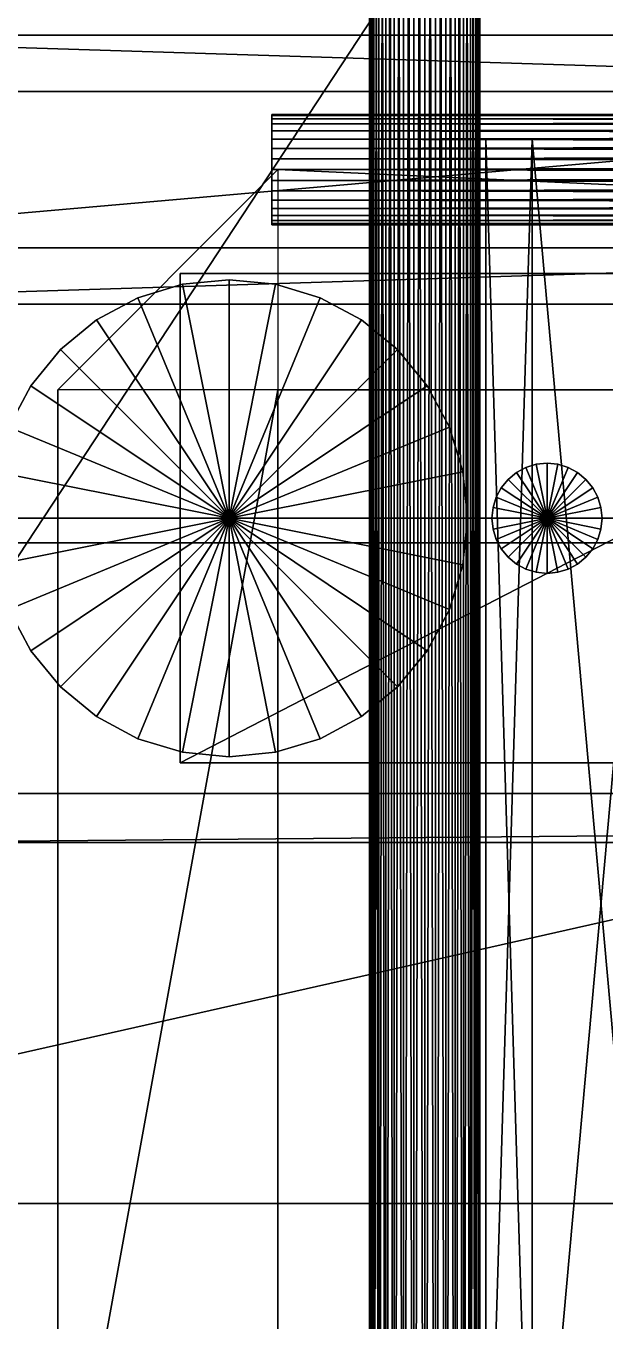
# Model space of a CAD drawing. Header units: millimetres. Extents: x -18 to 4450, y -985 to 970.
# Drawn here: x 264.8 to 359.5, y -773.3 to -561.5 of the extents above; entities that cross this region are included whole.
import ezdxf

# ---------------------------------------------------------------- set-up
doc = ezdxf.new("R2010")
doc.units = ezdxf.units.MM
for name, color, linetype in [('as_fitted_routes__j40_rt_021_condenser_to_receiver_drier_liquid_line_ac_condenser_to_drier_liquid_line', 7, 'CONTINUOUS'), ('body__hood_closed_reference', 40, 'CONTINUOUS'), ('body__hood_crowned_closed_skin', 40, 'CONTINUOUS'), ('body__hood_prop_rod_stowed', 9, 'CONTINUOUS'), ('body__left_front_fender', 40, 'CONTINUOUS'), ('body__left_front_fender_rolled_upper_crown', 50, 'CONTINUOUS'), ('body__left_front_fender_sloped_outer_skin', 40, 'CONTINUOUS'), ('chassis__left_front_bumper_stay_outer_plate', 251, 'CONTINUOUS'), ('front_detail__left_front_fender_turn_signal_base', 9, 'CONTINUOUS'), ('front_detail__left_front_fender_turn_signal_lens', 30, 'CONTINUOUS'), ('front_detail__left_front_fender_turn_signal_screw_rear', 9, 'CONTINUOUS'), ('running_gear__front_left_tire_tire', 250, 'CONTINUOUS')]:
    doc.layers.add(name, color=color, linetype=linetype)

msp = doc.modelspace()

# ---------------------------------------------------------------- linework, layer by layer
at = {"layer": 'as_fitted_routes__j40_rt_021_condenser_to_receiver_drier_liquid_line_ac_condenser_to_drier_liquid_line'}
for points in [[(321.172923, -985.000014, 916.755795), (321.172923, -55, 916.755795), (321.00001, -55, 915.000021)], [(321.172923, -985.000014, 916.755795), (321.00001, -55, 915.000021), (321.00001, -985.000014, 915.000021)], [(321.00001, -985.000014, 915.000021), (321.00001, -55, 915.000021), (321.172923, -55, 913.244188)], [(321.00001, -985.000014, 915.000021), (321.172923, -55, 913.244188), (321.172923, -985.000014, 913.244188)], [(321.685076, -985.000014, 918.444157), (321.685076, -55, 918.444157), (321.172923, -55, 916.755795)], [(321.685076, -985.000014, 918.444157), (321.172923, -55, 916.755795), (321.172923, -985.000014, 916.755795)], [(321.172923, -985.000014, 913.244188), (321.172923, -55, 913.244188), (321.685076, -55, 911.555827)], [(321.172923, -985.000014, 913.244188), (321.685076, -55, 911.555827), (321.685076, -985.000014, 911.555827)], [(322.516769, -985.000014, 920.000136), (322.516769, -55, 920.000136), (321.685076, -55, 918.444157)], [(322.516769, -985.000014, 920.000136), (321.685076, -55, 918.444157), (321.685076, -985.000014, 918.444157)], [(321.685076, -985.000014, 911.555827), (321.685076, -55, 911.555827), (322.516769, -55, 909.999847)], [(321.685076, -985.000014, 911.555827), (322.516769, -55, 909.999847), (322.516769, -985.000014, 909.999847)], [(323.636025, -985.000014, 921.36395), (323.636025, -55, 921.36395), (322.516769, -55, 920.000136)], [(323.636025, -985.000014, 921.36395), (322.516769, -55, 920.000136), (322.516769, -985.000014, 920.000136)], [(322.516769, -985.000014, 909.999847), (322.516769, -55, 909.999847), (323.636025, -55, 908.636034)], [(322.516769, -985.000014, 909.999847), (323.636025, -55, 908.636034), (323.636025, -985.000014, 908.636034)], [(324.999869, -985.000014, 922.483206), (324.999869, -55, 922.483206), (323.636025, -55, 921.36395)], [(324.999869, -985.000014, 922.483206), (323.636025, -55, 921.36395), (323.636025, -985.000014, 921.36395)], [(323.636025, -985.000014, 908.636034), (323.636025, -55, 908.636034), (324.999869, -55, 907.516778)], [(323.636025, -985.000014, 908.636034), (324.999869, -55, 907.516778), (324.999869, -985.000014, 907.516778)], [(326.555848, -985.000014, 923.314929), (326.555848, -55, 923.314929), (324.999869, -55, 922.483206)], [(326.555848, -985.000014, 923.314929), (324.999869, -55, 922.483206), (324.999869, -985.000014, 922.483206)], [(324.999869, -985.000014, 907.516778), (324.999869, -55, 907.516778), (326.555848, -55, 906.685114)], [(324.999869, -985.000014, 907.516778), (326.555848, -55, 906.685114), (326.555848, -985.000014, 906.685114)], [(328.244179, -985.000014, 923.827052), (328.244179, -55, 923.827052), (326.555848, -55, 923.314929)], [(328.244179, -985.000014, 923.827052), (326.555848, -55, 923.314929), (326.555848, -985.000014, 923.314929)], [(326.555848, -985.000014, 906.685114), (326.555848, -55, 906.685114), (328.244179, -55, 906.172931)], [(326.555848, -985.000014, 906.685114), (328.244179, -55, 906.172931), (328.244179, -985.000014, 906.172931)], [(330.000013, -985.000014, 924.000025), (330.000013, -55, 924.000025), (328.244179, -55, 923.827052)], [(330.000013, -985.000014, 924.000025), (328.244179, -55, 923.827052), (328.244179, -985.000014, 923.827052)], [(328.244179, -985.000014, 906.172931), (328.244179, -55, 906.172931), (330.000013, -55, 906.000018)], [(328.244179, -985.000014, 906.172931), (330.000013, -55, 906.000018), (330.000013, -985.000014, 906.000018)], [(331.755817, -985.000014, 923.827052), (331.755817, -55, 923.827052), (330.000013, -55, 924.000025)], [(331.755817, -985.000014, 923.827052), (330.000013, -55, 924.000025), (330.000013, -985.000014, 924.000025)], [(330.000013, -985.000014, 906.000018), (330.000013, -55, 906.000018), (331.755817, -55, 906.172931)], [(330.000013, -985.000014, 906.000018), (331.755817, -55, 906.172931), (331.755817, -985.000014, 906.172931)], [(333.444148, -985.000014, 923.314929), (333.444148, -55, 923.314929), (331.755817, -55, 923.827052)], [(333.444148, -985.000014, 923.314929), (331.755817, -55, 923.827052), (331.755817, -985.000014, 923.827052)], [(331.755817, -985.000014, 906.172931), (331.755817, -55, 906.172931), (333.444148, -55, 906.685114)], [(331.755817, -985.000014, 906.172931), (333.444148, -55, 906.685114), (333.444148, -985.000014, 906.685114)], [(335.000128, -985.000014, 922.483206), (335.000128, -55, 922.483206), (333.444148, -55, 923.314929)], [(335.000128, -985.000014, 922.483206), (333.444148, -55, 923.314929), (333.444148, -985.000014, 923.314929)], [(333.444148, -985.000014, 906.685114), (333.444148, -55, 906.685114), (335.000128, -55, 907.516778)], [(333.444148, -985.000014, 906.685114), (335.000128, -55, 907.516778), (335.000128, -985.000014, 907.516778)], [(336.363971, -985.000014, 921.36395), (336.363971, -55, 921.36395), (335.000128, -55, 922.483206)], [(336.363971, -985.000014, 921.36395), (335.000128, -55, 922.483206), (335.000128, -985.000014, 922.483206)], [(335.000128, -985.000014, 907.516778), (335.000128, -55, 907.516778), (336.363971, -55, 908.636034)], [(335.000128, -985.000014, 907.516778), (336.363971, -55, 908.636034), (336.363971, -985.000014, 908.636034)], [(337.483227, -985.000014, 920.000136), (337.483227, -55, 920.000136), (336.363971, -55, 921.36395)], [(337.483227, -985.000014, 920.000136), (336.363971, -55, 921.36395), (336.363971, -985.000014, 921.36395)], [(336.363971, -985.000014, 908.636034), (336.363971, -55, 908.636034), (337.483227, -55, 909.999847)], [(336.363971, -985.000014, 908.636034), (337.483227, -55, 909.999847), (337.483227, -985.000014, 909.999847)], [(338.314921, -985.000014, 918.444157), (338.314921, -55, 918.444157), (337.483227, -55, 920.000136)], [(338.314921, -985.000014, 918.444157), (337.483227, -55, 920.000136), (337.483227, -985.000014, 920.000136)], [(337.483227, -985.000014, 909.999847), (337.483227, -55, 909.999847), (338.314921, -55, 911.555827)], [(337.483227, -985.000014, 909.999847), (338.314921, -55, 911.555827), (338.314921, -985.000014, 911.555827)], [(338.827074, -985.000014, 916.755795), (338.827074, -55, 916.755795), (338.314921, -55, 918.444157)], [(338.827074, -985.000014, 916.755795), (338.314921, -55, 918.444157), (338.314921, -985.000014, 918.444157)], [(338.314921, -985.000014, 911.555827), (338.314921, -55, 911.555827), (338.827074, -55, 913.244188)], [(338.314921, -985.000014, 911.555827), (338.827074, -55, 913.244188), (338.827074, -985.000014, 913.244188)], [(338.999987, -985.000014, 915.000021), (338.999987, -55, 915.000021), (338.827074, -55, 916.755795)], [(338.999987, -985.000014, 915.000021), (338.827074, -55, 916.755795), (338.827074, -985.000014, 916.755795)], [(338.827074, -985.000014, 913.244188), (338.827074, -55, 913.244188), (338.999987, -55, 915.000021)], [(338.827074, -985.000014, 913.244188), (338.999987, -55, 915.000021), (338.999987, -985.000014, 915.000021)]]:
    msp.add_3dface(points, dxfattribs=at)
at = {"layer": 'body__hood_closed_reference'}
for points in [[(237.979993, -687.020004, 1253.000021), (1142.019987, -687.020004, 1253.000021), (1142.019987, 687.020004, 1253.000021)], [(237.979993, -687.020004, 1253.000021), (1142.019987, 687.020004, 1253.000021), (237.979993, 687.020004, 1253.000021)], [(237.979993, -687.020004, 1215.000033), (237.979993, 687.020004, 1215.000033), (1142.019987, 687.020004, 1215.000033)], [(237.979993, -687.020004, 1215.000033), (1142.019987, 687.020004, 1215.000033), (1142.019987, -687.020004, 1215.000033)], [(237.979993, -694.999993, 1222.980022), (237.979993, -687.020004, 1215.000033), (1142.019987, -687.020004, 1215.000033)], [(237.979993, -694.999993, 1222.980022), (1142.019987, -687.020004, 1215.000033), (1142.019987, -694.999993, 1222.980022)], [(237.979993, -694.999993, 1245.020032), (237.979993, -687.020004, 1253.000021), (1142.019987, -687.020004, 1253.000021)], [(237.979993, -694.999993, 1245.020032), (1142.019987, -687.020004, 1253.000021), (1142.019987, -694.999993, 1245.020032)], [(237.979993, -694.999993, 1222.980022), (1142.019987, -694.999993, 1222.980022), (1142.019987, -694.999993, 1245.020032)], [(237.979993, -694.999993, 1222.980022), (1142.019987, -694.999993, 1245.020032), (237.979993, -694.999993, 1245.020032)]]:
    msp.add_3dface(points, dxfattribs=at)
at = {"layer": 'body__hood_crowned_closed_skin'}
for points in [[(135.000005, -642.00002, 1230.000019), (1057.999969, -642.00002, 1296.000004), (1057.999969, 0, 1322.000027)], [(135.000005, -642.00002, 1230.000019), (1057.999969, 0, 1322.000027), (135.000005, 0, 1256.000042)], [(135.000005, -642.00002, 1210.000038), (135.000005, 0, 1235.999942), (1057.999969, 0, 1302.000046)], [(135.000005, -642.00002, 1210.000038), (1057.999969, 0, 1302.000046), (1057.999969, -642.00002, 1276.000023)], [(135.000005, -642.00002, 1230.000019), (135.000005, -642.00002, 1210.000038), (1057.999969, -642.00002, 1276.000023)], [(135.000005, -642.00002, 1230.000019), (1057.999969, -642.00002, 1276.000023), (1057.999969, -642.00002, 1296.000004)]]:
    msp.add_3dface(points, dxfattribs=at)
at = {"layer": 'body__hood_prop_rod_stowed'}
for points in [[(305.000007, -575.999975, 1169.999957), (995.000005, -575.999975, 1169.999957), (995.000005, -576.172948, 1171.755791)], [(305.000007, -575.999975, 1169.999957), (995.000005, -576.172948, 1171.755791), (305.000007, -576.172948, 1171.755791)], [(305.000007, -584.999979, 1169.999957), (305.000007, -576.172948, 1171.755791), (305.000007, -575.999975, 1169.999957)], [(305.000007, -576.172948, 1168.244243), (995.000005, -576.172948, 1168.244243), (995.000005, -575.999975, 1169.999957)], [(305.000007, -576.172948, 1168.244243), (995.000005, -575.999975, 1169.999957), (305.000007, -575.999975, 1169.999957)], [(305.000007, -584.999979, 1169.999957), (305.000007, -575.999975, 1169.999957), (305.000007, -576.172948, 1168.244243)], [(305.000007, -576.172948, 1171.755791), (995.000005, -576.172948, 1171.755791), (995.000005, -576.685071, 1173.444152)], [(305.000007, -576.172948, 1171.755791), (995.000005, -576.685071, 1173.444152), (305.000007, -576.685071, 1173.444152)], [(305.000007, -584.999979, 1169.999957), (305.000007, -576.685071, 1173.444152), (305.000007, -576.172948, 1171.755791)], [(305.000007, -576.685071, 1166.555882), (995.000005, -576.685071, 1166.555882), (995.000005, -576.172948, 1168.244243)], [(305.000007, -576.685071, 1166.555882), (995.000005, -576.172948, 1168.244243), (305.000007, -576.172948, 1168.244243)], [(305.000007, -584.999979, 1169.999957), (305.000007, -576.172948, 1168.244243), (305.000007, -576.685071, 1166.555882)], [(305.000007, -576.685071, 1173.444152), (995.000005, -576.685071, 1173.444152), (995.000005, -577.516794, 1175.000191)], [(305.000007, -576.685071, 1173.444152), (995.000005, -577.516794, 1175.000191), (305.000007, -577.516794, 1175.000191)], [(305.000007, -584.999979, 1169.999957), (305.000007, -577.516794, 1175.000191), (305.000007, -576.685071, 1173.444152)], [(305.000007, -577.516794, 1164.999843), (995.000005, -577.516794, 1164.999843), (995.000005, -576.685071, 1166.555882)], [(305.000007, -577.516794, 1164.999843), (995.000005, -576.685071, 1166.555882), (305.000007, -576.685071, 1166.555882)], [(305.000007, -584.999979, 1169.999957), (305.000007, -576.685071, 1166.555882), (305.000007, -577.516794, 1164.999843)], [(305.000007, -577.516794, 1175.000191), (995.000005, -577.516794, 1175.000191), (995.000005, -578.63605, 1176.363945)], [(305.000007, -577.516794, 1175.000191), (995.000005, -578.63605, 1176.363945), (305.000007, -578.63605, 1176.363945)], [(305.000007, -584.999979, 1169.999957), (305.000007, -578.63605, 1176.363945), (305.000007, -577.516794, 1175.000191)], [(305.000007, -578.63605, 1163.636088), (995.000005, -578.63605, 1163.636088), (995.000005, -577.516794, 1164.999843)], [(305.000007, -578.63605, 1163.636088), (995.000005, -577.516794, 1164.999843), (305.000007, -577.516794, 1164.999843)], [(305.000007, -584.999979, 1169.999957), (305.000007, -577.516794, 1164.999843), (305.000007, -578.63605, 1163.636088)], [(305.000007, -578.63605, 1176.363945), (995.000005, -578.63605, 1176.363945), (995.000005, -579.999864, 1177.483201)], [(305.000007, -578.63605, 1176.363945), (995.000005, -579.999864, 1177.483201), (305.000007, -579.999864, 1177.483201)], [(305.000007, -584.999979, 1169.999957), (305.000007, -579.999864, 1177.483201), (305.000007, -578.63605, 1176.363945)], [(305.000007, -579.999864, 1162.516832), (995.000005, -579.999864, 1162.516832), (995.000005, -578.63605, 1163.636088)], [(305.000007, -579.999864, 1162.516832), (995.000005, -578.63605, 1163.636088), (305.000007, -578.63605, 1163.636088)], [(305.000007, -584.999979, 1169.999957), (305.000007, -578.63605, 1163.636088), (305.000007, -579.999864, 1162.516832)], [(305.000007, -579.999864, 1177.483201), (995.000005, -579.999864, 1177.483201), (995.000005, -581.555843, 1178.314924)], [(305.000007, -579.999864, 1177.483201), (995.000005, -581.555843, 1178.314924), (305.000007, -581.555843, 1178.314924)], [(305.000007, -584.999979, 1169.999957), (305.000007, -581.555843, 1178.314924), (305.000007, -579.999864, 1177.483201)], [(305.000007, -581.555843, 1161.685109), (995.000005, -581.555843, 1161.685109), (995.000005, -579.999864, 1162.516832)], [(305.000007, -581.555843, 1161.685109), (995.000005, -579.999864, 1162.516832), (305.000007, -579.999864, 1162.516832)], [(305.000007, -584.999979, 1169.999957), (305.000007, -579.999864, 1162.516832), (305.000007, -581.555843, 1161.685109)], [(305.000007, -581.555843, 1178.314924), (995.000005, -581.555843, 1178.314924), (995.000005, -583.244205, 1178.827047)], [(305.000007, -581.555843, 1178.314924), (995.000005, -583.244205, 1178.827047), (305.000007, -583.244205, 1178.827047)], [(305.000007, -584.999979, 1169.999957), (305.000007, -583.244205, 1178.827047), (305.000007, -581.555843, 1178.314924)], [(305.000007, -583.244205, 1161.172986), (995.000005, -583.244205, 1161.172986), (995.000005, -581.555843, 1161.685109)], [(305.000007, -583.244205, 1161.172986), (995.000005, -581.555843, 1161.685109), (305.000007, -581.555843, 1161.685109)], [(305.000007, -584.999979, 1169.999957), (305.000007, -581.555843, 1161.685109), (305.000007, -583.244205, 1161.172986)], [(305.000007, -583.244205, 1178.827047), (995.000005, -583.244205, 1178.827047), (995.000005, -584.999979, 1179.00002)], [(305.000007, -583.244205, 1178.827047), (995.000005, -584.999979, 1179.00002), (305.000007, -584.999979, 1179.00002)], [(305.000007, -584.999979, 1169.999957), (305.000007, -584.999979, 1179.00002), (305.000007, -583.244205, 1178.827047)], [(305.000007, -584.999979, 1161.000013), (995.000005, -584.999979, 1161.000013), (995.000005, -583.244205, 1161.172986)], [(305.000007, -584.999979, 1161.000013), (995.000005, -583.244205, 1161.172986), (305.000007, -583.244205, 1161.172986)], [(305.000007, -584.999979, 1169.999957), (305.000007, -583.244205, 1161.172986), (305.000007, -584.999979, 1161.000013)], [(305.000007, -584.999979, 1179.00002), (995.000005, -584.999979, 1179.00002), (995.000005, -586.755812, 1178.827047)], [(305.000007, -584.999979, 1179.00002), (995.000005, -586.755812, 1178.827047), (305.000007, -586.755812, 1178.827047)], [(305.000007, -584.999979, 1169.999957), (305.000007, -586.755812, 1178.827047), (305.000007, -584.999979, 1179.00002)], [(305.000007, -584.999979, 1169.999957), (305.000007, -588.444173, 1178.314924), (305.000007, -586.755812, 1178.827047)], [(305.000007, -584.999979, 1169.999957), (305.000007, -590.000153, 1177.483201), (305.000007, -588.444173, 1178.314924)], [(305.000007, -584.999979, 1169.999957), (305.000007, -591.363966, 1176.363945), (305.000007, -590.000153, 1177.483201)], [(305.000007, -584.999979, 1169.999957), (305.000007, -592.483222, 1175.000191), (305.000007, -591.363966, 1176.363945)], [(305.000007, -584.999979, 1169.999957), (305.000007, -593.314886, 1173.444152), (305.000007, -592.483222, 1175.000191)], [(305.000007, -584.999979, 1169.999957), (305.000007, -593.827069, 1171.755791), (305.000007, -593.314886, 1173.444152)], [(305.000007, -584.999979, 1169.999957), (305.000007, -593.999982, 1169.999957), (305.000007, -593.827069, 1171.755791)], [(305.000007, -584.999979, 1169.999957), (305.000007, -593.827069, 1168.244243), (305.000007, -593.999982, 1169.999957)], [(305.000007, -584.999979, 1169.999957), (305.000007, -593.314886, 1166.555882), (305.000007, -593.827069, 1168.244243)], [(305.000007, -584.999979, 1169.999957), (305.000007, -592.483222, 1164.999843), (305.000007, -593.314886, 1166.555882)], [(305.000007, -584.999979, 1169.999957), (305.000007, -591.363966, 1163.636088), (305.000007, -592.483222, 1164.999843)], [(305.000007, -584.999979, 1169.999957), (305.000007, -590.000153, 1162.516832), (305.000007, -591.363966, 1163.636088)], [(305.000007, -584.999979, 1169.999957), (305.000007, -588.444173, 1161.685109), (305.000007, -590.000153, 1162.516832)], [(305.000007, -584.999979, 1169.999957), (305.000007, -586.755812, 1161.172986), (305.000007, -588.444173, 1161.685109)], [(305.000007, -586.755812, 1161.172986), (995.000005, -586.755812, 1161.172986), (995.000005, -584.999979, 1161.000013)], [(305.000007, -586.755812, 1161.172986), (995.000005, -584.999979, 1161.000013), (305.000007, -584.999979, 1161.000013)], [(305.000007, -584.999979, 1169.999957), (305.000007, -584.999979, 1161.000013), (305.000007, -586.755812, 1161.172986)], [(305.000007, -586.755812, 1178.827047), (995.000005, -586.755812, 1178.827047), (995.000005, -588.444173, 1178.314924)], [(305.000007, -586.755812, 1178.827047), (995.000005, -588.444173, 1178.314924), (305.000007, -588.444173, 1178.314924)], [(305.000007, -588.444173, 1161.685109), (995.000005, -588.444173, 1161.685109), (995.000005, -586.755812, 1161.172986)], [(305.000007, -588.444173, 1161.685109), (995.000005, -586.755812, 1161.172986), (305.000007, -586.755812, 1161.172986)], [(305.000007, -588.444173, 1178.314924), (995.000005, -588.444173, 1178.314924), (995.000005, -590.000153, 1177.483201)], [(305.000007, -588.444173, 1178.314924), (995.000005, -590.000153, 1177.483201), (305.000007, -590.000153, 1177.483201)], [(305.000007, -590.000153, 1162.516832), (995.000005, -590.000153, 1162.516832), (995.000005, -588.444173, 1161.685109)], [(305.000007, -590.000153, 1162.516832), (995.000005, -588.444173, 1161.685109), (305.000007, -588.444173, 1161.685109)], [(305.000007, -590.000153, 1177.483201), (995.000005, -590.000153, 1177.483201), (995.000005, -591.363966, 1176.363945)], [(305.000007, -590.000153, 1177.483201), (995.000005, -591.363966, 1176.363945), (305.000007, -591.363966, 1176.363945)], [(305.000007, -591.363966, 1163.636088), (995.000005, -591.363966, 1163.636088), (995.000005, -590.000153, 1162.516832)], [(305.000007, -591.363966, 1163.636088), (995.000005, -590.000153, 1162.516832), (305.000007, -590.000153, 1162.516832)], [(305.000007, -591.363966, 1176.363945), (995.000005, -591.363966, 1176.363945), (995.000005, -592.483222, 1175.000191)], [(305.000007, -591.363966, 1176.363945), (995.000005, -592.483222, 1175.000191), (305.000007, -592.483222, 1175.000191)], [(305.000007, -592.483222, 1164.999843), (995.000005, -592.483222, 1164.999843), (995.000005, -591.363966, 1163.636088)], [(305.000007, -592.483222, 1164.999843), (995.000005, -591.363966, 1163.636088), (305.000007, -591.363966, 1163.636088)], [(305.000007, -592.483222, 1175.000191), (995.000005, -592.483222, 1175.000191), (995.000005, -593.314886, 1173.444152)], [(305.000007, -592.483222, 1175.000191), (995.000005, -593.314886, 1173.444152), (305.000007, -593.314886, 1173.444152)], [(305.000007, -593.314886, 1166.555882), (995.000005, -593.314886, 1166.555882), (995.000005, -592.483222, 1164.999843)], [(305.000007, -593.314886, 1166.555882), (995.000005, -592.483222, 1164.999843), (305.000007, -592.483222, 1164.999843)], [(305.000007, -593.314886, 1173.444152), (995.000005, -593.314886, 1173.444152), (995.000005, -593.827069, 1171.755791)], [(305.000007, -593.314886, 1173.444152), (995.000005, -593.827069, 1171.755791), (305.000007, -593.827069, 1171.755791)], [(305.000007, -593.827069, 1168.244243), (995.000005, -593.827069, 1168.244243), (995.000005, -593.314886, 1166.555882)], [(305.000007, -593.827069, 1168.244243), (995.000005, -593.314886, 1166.555882), (305.000007, -593.314886, 1166.555882)], [(305.000007, -593.827069, 1171.755791), (995.000005, -593.827069, 1171.755791), (995.000005, -593.999982, 1169.999957)], [(305.000007, -593.827069, 1171.755791), (995.000005, -593.999982, 1169.999957), (305.000007, -593.999982, 1169.999957)], [(305.000007, -593.999982, 1169.999957), (995.000005, -593.999982, 1169.999957), (995.000005, -593.827069, 1168.244243)], [(305.000007, -593.999982, 1169.999957), (995.000005, -593.827069, 1168.244243), (305.000007, -593.827069, 1168.244243)]]:
    msp.add_3dface(points, dxfattribs=at)
at = {"layer": 'body__left_front_fender'}
for points in [[(270.000011, -620.999992, 796.000004), (305.999994, -584.999979, 796.000004), (305.999994, -584.999979, 984.000027)], [(270.000011, -620.999992, 796.000004), (305.999994, -584.999979, 984.000027), (270.000011, -620.999992, 984.000027)], [(270.000011, -620.999992, 796.000004), (305.999994, -584.999979, 796.000004), (305.999994, -620.999992, 759.99999)], [(270.000011, -620.999992, 984.000027), (305.999994, -584.999979, 984.000027), (305.999994, -620.999992, 1019.999981)], [(305.999994, -584.999979, 796.000004), (305.999994, -584.999979, 984.000027), (1093.999982, -584.999979, 984.000027)], [(305.999994, -584.999979, 796.000004), (1093.999982, -584.999979, 984.000027), (1093.999982, -584.999979, 796.000004)], [(305.999994, -584.999979, 796.000004), (305.999994, -620.999992, 759.99999), (1093.999982, -620.999992, 759.99999)], [(305.999994, -584.999979, 796.000004), (1093.999982, -620.999992, 759.99999), (1093.999982, -584.999979, 796.000004)], [(305.999994, -584.999979, 984.000027), (305.999994, -620.999992, 1019.999981), (1093.999982, -620.999992, 1019.999981)], [(305.999994, -584.999979, 984.000027), (1093.999982, -620.999992, 1019.999981), (1093.999982, -584.999979, 984.000027)], [(270.000011, -819.000006, 796.000004), (270.000011, -819.000006, 984.000027), (270.000011, -620.999992, 984.000027)], [(270.000011, -819.000006, 796.000004), (270.000011, -620.999992, 984.000027), (270.000011, -620.999992, 796.000004)], [(270.000011, -819.000006, 796.000004), (305.999994, -819.000006, 759.99999), (305.999994, -620.999992, 759.99999)], [(270.000011, -819.000006, 796.000004), (305.999994, -620.999992, 759.99999), (270.000011, -620.999992, 796.000004)], [(270.000011, -819.000006, 984.000027), (305.999994, -819.000006, 1019.999981), (305.999994, -620.999992, 1019.999981)], [(270.000011, -819.000006, 984.000027), (305.999994, -620.999992, 1019.999981), (270.000011, -620.999992, 984.000027)], [(305.999994, -819.000006, 1019.999981), (1093.999982, -819.000006, 1019.999981), (1093.999982, -620.999992, 1019.999981)], [(305.999994, -819.000006, 1019.999981), (1093.999982, -620.999992, 1019.999981), (305.999994, -620.999992, 1019.999981)], [(305.999994, -819.000006, 759.99999), (305.999994, -620.999992, 759.99999), (1093.999982, -620.999992, 759.99999)], [(305.999994, -819.000006, 759.99999), (1093.999982, -620.999992, 759.99999), (1093.999982, -819.000006, 759.99999)]]:
    msp.add_3dface(points, dxfattribs=at)
at = {"layer": 'body__left_front_fender_rolled_upper_crown'}
for points in [[(155.000001, -754.000008, 1062.000036), (155.000001, -560.000002, 1062.000036), (1014.999986, -560.000002, 1238.000035)], [(155.000001, -754.000008, 1062.000036), (1014.999986, -560.000002, 1238.000035), (1014.999986, -754.000008, 1238.000035)], [(155.000001, -754.000008, 1110.000014), (1014.999986, -754.000008, 1268.000007), (1014.999986, -560.000002, 1268.000007)], [(155.000001, -754.000008, 1110.000014), (1014.999986, -560.000002, 1268.000007), (155.000001, -560.000002, 1110.000014)], [(1014.999986, -754.000008, 1238.000035), (1014.999986, -754.000008, 1268.000007), (155.000001, -754.000008, 1110.000014)], [(1014.999986, -754.000008, 1238.000035), (155.000001, -754.000008, 1110.000014), (155.000001, -754.000008, 1062.000036)]]:
    msp.add_3dface(points, dxfattribs=at)
at = {"layer": 'body__left_front_fender_sloped_outer_skin'}
for points in [[(118.000001, -846.000016, 705.99997), (118.000001, -646.000028, 705.99997), (1034.999967, -646.000028, 744.000018)], [(118.000001, -846.000016, 705.99997), (1034.999967, -646.000028, 744.000018), (1034.999967, -846.000016, 744.000018)], [(118.000001, -846.000016, 1047.999978), (1034.999967, -846.000016, 1241.999984), (1034.999967, -646.000028, 1241.999984)], [(118.000001, -846.000016, 1047.999978), (1034.999967, -646.000028, 1241.999984), (118.000001, -646.000028, 1047.999978)], [(118.000001, -646.000028, 705.99997), (118.000001, -646.000028, 1047.999978), (1034.999967, -646.000028, 1241.999984)], [(118.000001, -646.000028, 705.99997), (1034.999967, -646.000028, 1241.999984), (1034.999967, -646.000028, 744.000018)]]:
    msp.add_3dface(points, dxfattribs=at)
at = {"layer": 'chassis__left_front_bumper_stay_outer_plate'}
for points in [[(199.239999, -563.000023, 514.240026), (199.239999, -563.000023, 583.760023), (490.759999, -563.000023, 583.760023)], [(199.239999, -563.000023, 514.240026), (490.759999, -563.000023, 583.760023), (490.759999, -563.000023, 514.240026)], [(199.239999, -563.000023, 514.240026), (199.239999, -572.239995, 504.999995), (490.759999, -572.239995, 504.999995)], [(199.239999, -563.000023, 514.240026), (490.759999, -572.239995, 504.999995), (490.759999, -563.000023, 514.240026)], [(199.239999, -563.000023, 583.760023), (199.239999, -572.239995, 592.999995), (490.759999, -572.239995, 592.999995)], [(199.239999, -563.000023, 583.760023), (490.759999, -572.239995, 592.999995), (490.759999, -563.000023, 583.760023)], [(199.239999, -597.760022, 592.999995), (490.759999, -597.760022, 592.999995), (490.759999, -572.239995, 592.999995)], [(199.239999, -597.760022, 592.999995), (490.759999, -572.239995, 592.999995), (199.239999, -572.239995, 592.999995)], [(199.239999, -597.760022, 504.999995), (199.239999, -572.239995, 504.999995), (490.759999, -572.239995, 504.999995)], [(199.239999, -597.760022, 504.999995), (490.759999, -572.239995, 504.999995), (490.759999, -597.760022, 504.999995)], [(199.239999, -606.999993, 514.240026), (199.239999, -597.760022, 504.999995), (490.759999, -597.760022, 504.999995)], [(199.239999, -606.999993, 514.240026), (490.759999, -597.760022, 504.999995), (490.759999, -606.999993, 514.240026)], [(199.239999, -606.999993, 583.760023), (199.239999, -597.760022, 592.999995), (490.759999, -597.760022, 592.999995)], [(199.239999, -606.999993, 583.760023), (490.759999, -597.760022, 592.999995), (490.759999, -606.999993, 583.760023)], [(199.239999, -606.999993, 514.240026), (490.759999, -606.999993, 514.240026), (490.759999, -606.999993, 583.760023)], [(199.239999, -606.999993, 514.240026), (490.759999, -606.999993, 583.760023), (199.239999, -606.999993, 583.760023)]]:
    msp.add_3dface(points, dxfattribs=at)
at = {"layer": 'front_detail__left_front_fender_turn_signal_base'}
for points in [[(289.999992, -681.999981, 1057.999969), (289.999992, -681.999981, 1082.000017), (289.999992, -601.999998, 1082.000017)], [(289.999992, -681.999981, 1057.999969), (289.999992, -601.999998, 1082.000017), (289.999992, -601.999998, 1057.999969)], [(289.999992, -601.999998, 1057.999969), (289.999992, -601.999998, 1082.000017), (444.999993, -601.999998, 1082.000017)], [(289.999992, -601.999998, 1057.999969), (444.999993, -601.999998, 1082.000017), (444.999993, -601.999998, 1057.999969)], [(289.999992, -681.999981, 1082.000017), (444.999993, -681.999981, 1082.000017), (444.999993, -601.999998, 1082.000017)], [(289.999992, -681.999981, 1082.000017), (444.999993, -601.999998, 1082.000017), (289.999992, -601.999998, 1082.000017)], [(289.999992, -681.999981, 1057.999969), (289.999992, -601.999998, 1057.999969), (444.999993, -601.999998, 1057.999969)], [(289.999992, -681.999981, 1057.999969), (444.999993, -601.999998, 1057.999969), (444.999993, -681.999981, 1057.999969)], [(289.999992, -681.999981, 1057.999969), (444.999993, -681.999981, 1057.999969), (444.999993, -681.999981, 1082.000017)], [(289.999992, -681.999981, 1057.999969), (444.999993, -681.999981, 1082.000017), (289.999992, -681.999981, 1082.000017)]]:
    msp.add_3dface(points, dxfattribs=at)
at = {"layer": 'front_detail__left_front_fender_turn_signal_lens'}
for points in [[(298.000008, -602.999985, 1059.000015), (298.000008, -602.999985, 1090.999961), (290.391475, -603.749394, 1090.999961)], [(298.000008, -602.999985, 1059.000015), (290.391475, -603.749394, 1090.999961), (290.391475, -603.749394, 1059.000015)], [(298.000008, -642.00002, 1059.000015), (290.391475, -603.749394, 1059.000015), (298.000008, -602.999985, 1059.000015)], [(298.000008, -642.00002, 1090.999961), (298.000008, -602.999985, 1090.999961), (290.391475, -603.749394, 1090.999961)], [(305.608511, -603.749394, 1059.000015), (305.608511, -603.749394, 1090.999961), (298.000008, -602.999985, 1090.999961)], [(305.608511, -603.749394, 1059.000015), (298.000008, -602.999985, 1090.999961), (298.000008, -602.999985, 1059.000015)], [(298.000008, -642.00002, 1059.000015), (298.000008, -602.999985, 1059.000015), (305.608511, -603.749394, 1059.000015)], [(298.000008, -642.00002, 1090.999961), (305.608511, -603.749394, 1090.999961), (298.000008, -602.999985, 1090.999961)], [(290.391475, -603.749394, 1059.000015), (290.391475, -603.749394, 1090.999961), (283.075333, -605.968714, 1090.999961)], [(290.391475, -603.749394, 1059.000015), (283.075333, -605.968714, 1090.999961), (283.075333, -605.968714, 1059.000015)], [(298.000008, -642.00002, 1059.000015), (283.075333, -605.968714, 1059.000015), (290.391475, -603.749394, 1059.000015)], [(298.000008, -642.00002, 1090.999961), (290.391475, -603.749394, 1090.999961), (283.075333, -605.968714, 1090.999961)], [(298.000008, -642.00002, 1059.000015), (305.608511, -603.749394, 1059.000015), (312.924653, -605.968714, 1059.000015)], [(298.000008, -642.00002, 1090.999961), (312.924653, -605.968714, 1090.999961), (305.608511, -603.749394, 1090.999961)], [(312.924653, -605.968714, 1059.000015), (312.924653, -605.968714, 1090.999961), (305.608511, -603.749394, 1090.999961)], [(312.924653, -605.968714, 1059.000015), (305.608511, -603.749394, 1090.999961), (305.608511, -603.749394, 1059.000015)], [(283.075333, -605.968714, 1059.000015), (283.075333, -605.968714, 1090.999961), (276.332766, -609.572709, 1090.999961)], [(283.075333, -605.968714, 1059.000015), (276.332766, -609.572709, 1090.999961), (276.332766, -609.572709, 1059.000015)], [(298.000008, -642.00002, 1059.000015), (276.332766, -609.572709, 1059.000015), (283.075333, -605.968714, 1059.000015)], [(298.000008, -642.00002, 1090.999961), (283.075333, -605.968714, 1090.999961), (276.332766, -609.572709, 1090.999961)], [(298.000008, -642.00002, 1059.000015), (312.924653, -605.968714, 1059.000015), (319.66725, -609.572709, 1059.000015)], [(298.000008, -642.00002, 1090.999961), (319.66725, -609.572709, 1090.999961), (312.924653, -605.968714, 1090.999961)], [(319.66725, -609.572709, 1059.000015), (319.66725, -609.572709, 1090.999961), (312.924653, -605.968714, 1090.999961)], [(319.66725, -609.572709, 1059.000015), (312.924653, -605.968714, 1090.999961), (312.924653, -605.968714, 1059.000015)], [(276.332766, -609.572709, 1059.000015), (276.332766, -609.572709, 1090.999961), (270.422846, -614.422858, 1090.999961)], [(276.332766, -609.572709, 1059.000015), (270.422846, -614.422858, 1090.999961), (270.422846, -614.422858, 1059.000015)], [(298.000008, -642.00002, 1059.000015), (270.422846, -614.422858, 1059.000015), (276.332766, -609.572709, 1059.000015)], [(298.000008, -642.00002, 1090.999961), (276.332766, -609.572709, 1090.999961), (270.422846, -614.422858, 1090.999961)], [(298.000008, -642.00002, 1059.000015), (319.66725, -609.572709, 1059.000015), (325.57717, -614.422858, 1059.000015)], [(298.000008, -642.00002, 1090.999961), (325.57717, -614.422858, 1090.999961), (319.66725, -609.572709, 1090.999961)], [(325.57717, -614.422858, 1059.000015), (325.57717, -614.422858, 1090.999961), (319.66725, -609.572709, 1090.999961)], [(325.57717, -614.422858, 1059.000015), (319.66725, -609.572709, 1090.999961), (319.66725, -609.572709, 1059.000015)], [(270.422846, -614.422858, 1059.000015), (270.422846, -614.422858, 1090.999961), (265.572697, -620.332778, 1090.999961)], [(270.422846, -614.422858, 1059.000015), (265.572697, -620.332778, 1090.999961), (265.572697, -620.332778, 1059.000015)], [(298.000008, -642.00002, 1059.000015), (265.572697, -620.332778, 1059.000015), (270.422846, -614.422858, 1059.000015)], [(298.000008, -642.00002, 1090.999961), (270.422846, -614.422858, 1090.999961), (265.572697, -620.332778, 1090.999961)], [(298.000008, -642.00002, 1059.000015), (325.57717, -614.422858, 1059.000015), (330.427319, -620.332778, 1059.000015)], [(298.000008, -642.00002, 1090.999961), (330.427319, -620.332778, 1090.999961), (325.57717, -614.422858, 1090.999961)], [(330.427319, -620.332778, 1059.000015), (330.427319, -620.332778, 1090.999961), (325.57717, -614.422858, 1090.999961)], [(330.427319, -620.332778, 1059.000015), (325.57717, -614.422858, 1090.999961), (325.57717, -614.422858, 1059.000015)], [(265.572697, -620.332778, 1059.000015), (265.572697, -620.332778, 1090.999961), (261.968702, -627.075374, 1090.999961)], [(265.572697, -620.332778, 1059.000015), (261.968702, -627.075374, 1090.999961), (261.968702, -627.075374, 1059.000015)], [(298.000008, -642.00002, 1059.000015), (261.968702, -627.075374, 1059.000015), (265.572697, -620.332778, 1059.000015)], [(298.000008, -642.00002, 1090.999961), (265.572697, -620.332778, 1090.999961), (261.968702, -627.075374, 1090.999961)], [(298.000008, -642.00002, 1059.000015), (330.427319, -620.332778, 1059.000015), (334.031314, -627.075374, 1059.000015)], [(298.000008, -642.00002, 1090.999961), (334.031314, -627.075374, 1090.999961), (330.427319, -620.332778, 1090.999961)], [(334.031314, -627.075374, 1059.000015), (334.031314, -627.075374, 1090.999961), (330.427319, -620.332778, 1090.999961)], [(334.031314, -627.075374, 1059.000015), (330.427319, -620.332778, 1090.999961), (330.427319, -620.332778, 1059.000015)], [(298.000008, -642.00002, 1059.000015), (259.749383, -634.391487, 1059.000015), (261.968702, -627.075374, 1059.000015)], [(298.000008, -642.00002, 1090.999961), (261.968702, -627.075374, 1090.999961), (259.749383, -634.391487, 1090.999961)], [(298.000008, -642.00002, 1059.000015), (334.031314, -627.075374, 1059.000015), (336.250633, -634.391487, 1059.000015)], [(298.000008, -642.00002, 1090.999961), (336.250633, -634.391487, 1090.999961), (334.031314, -627.075374, 1090.999961)], [(336.250633, -634.391487, 1059.000015), (336.250633, -634.391487, 1090.999961), (334.031314, -627.075374, 1090.999961)], [(336.250633, -634.391487, 1059.000015), (334.031314, -627.075374, 1090.999961), (334.031314, -627.075374, 1059.000015)], [(298.000008, -642.00002, 1059.000015), (259.000003, -642.00002, 1059.000015), (259.749383, -634.391487, 1059.000015)], [(298.000008, -642.00002, 1090.999961), (259.749383, -634.391487, 1090.999961), (259.000003, -642.00002, 1090.999961)], [(298.000008, -642.00002, 1059.000015), (336.250633, -634.391487, 1059.000015), (337.000012, -642.00002, 1059.000015)], [(298.000008, -642.00002, 1090.999961), (337.000012, -642.00002, 1090.999961), (336.250633, -634.391487, 1090.999961)], [(337.000012, -642.00002, 1059.000015), (337.000012, -642.00002, 1090.999961), (336.250633, -634.391487, 1090.999961)], [(337.000012, -642.00002, 1059.000015), (336.250633, -634.391487, 1090.999961), (336.250633, -634.391487, 1059.000015)], [(298.000008, -642.00002, 1059.000015), (259.749383, -649.608493, 1059.000015), (259.000003, -642.00002, 1059.000015)], [(298.000008, -642.00002, 1090.999961), (259.000003, -642.00002, 1090.999961), (259.749383, -649.608493, 1090.999961)], [(298.000008, -642.00002, 1059.000015), (261.968702, -656.924665, 1059.000015), (259.749383, -649.608493, 1059.000015)], [(298.000008, -642.00002, 1090.999961), (259.749383, -649.608493, 1090.999961), (261.968702, -656.924665, 1090.999961)], [(298.000008, -642.00002, 1059.000015), (265.572697, -663.667262, 1059.000015), (261.968702, -656.924665, 1059.000015)], [(298.000008, -642.00002, 1090.999961), (261.968702, -656.924665, 1090.999961), (265.572697, -663.667262, 1090.999961)], [(298.000008, -642.00002, 1059.000015), (270.422846, -669.577181, 1059.000015), (265.572697, -663.667262, 1059.000015)], [(298.000008, -642.00002, 1090.999961), (265.572697, -663.667262, 1090.999961), (270.422846, -669.577181, 1090.999961)], [(298.000008, -642.00002, 1059.000015), (276.332766, -674.42733, 1059.000015), (270.422846, -669.577181, 1059.000015)], [(298.000008, -642.00002, 1090.999961), (270.422846, -669.577181, 1090.999961), (276.332766, -674.42733, 1090.999961)], [(298.000008, -642.00002, 1059.000015), (283.075333, -678.031325, 1059.000015), (276.332766, -674.42733, 1059.000015)], [(298.000008, -642.00002, 1090.999961), (276.332766, -674.42733, 1090.999961), (283.075333, -678.031325, 1090.999961)], [(298.000008, -642.00002, 1059.000015), (290.391475, -680.250645, 1059.000015), (283.075333, -678.031325, 1059.000015)], [(298.000008, -642.00002, 1090.999961), (283.075333, -678.031325, 1090.999961), (290.391475, -680.250645, 1090.999961)], [(298.000008, -642.00002, 1059.000015), (298.000008, -680.999994, 1059.000015), (290.391475, -680.250645, 1059.000015)], [(298.000008, -642.00002, 1090.999961), (290.391475, -680.250645, 1090.999961), (298.000008, -680.999994, 1090.999961)], [(298.000008, -642.00002, 1059.000015), (305.608511, -680.250645, 1059.000015), (298.000008, -680.999994, 1059.000015)], [(298.000008, -642.00002, 1090.999961), (298.000008, -680.999994, 1090.999961), (305.608511, -680.250645, 1090.999961)], [(298.000008, -642.00002, 1059.000015), (312.924653, -678.031325, 1059.000015), (305.608511, -680.250645, 1059.000015)], [(298.000008, -642.00002, 1090.999961), (305.608511, -680.250645, 1090.999961), (312.924653, -678.031325, 1090.999961)], [(298.000008, -642.00002, 1059.000015), (319.66725, -674.42733, 1059.000015), (312.924653, -678.031325, 1059.000015)], [(298.000008, -642.00002, 1090.999961), (312.924653, -678.031325, 1090.999961), (319.66725, -674.42733, 1090.999961)], [(298.000008, -642.00002, 1059.000015), (325.57717, -669.577181, 1059.000015), (319.66725, -674.42733, 1059.000015)], [(298.000008, -642.00002, 1090.999961), (319.66725, -674.42733, 1090.999961), (325.57717, -669.577181, 1090.999961)], [(298.000008, -642.00002, 1059.000015), (330.427319, -663.667262, 1059.000015), (325.57717, -669.577181, 1059.000015)], [(298.000008, -642.00002, 1090.999961), (325.57717, -669.577181, 1090.999961), (330.427319, -663.667262, 1090.999961)], [(298.000008, -642.00002, 1059.000015), (334.031314, -656.924665, 1059.000015), (330.427319, -663.667262, 1059.000015)], [(298.000008, -642.00002, 1090.999961), (330.427319, -663.667262, 1090.999961), (334.031314, -656.924665, 1090.999961)], [(298.000008, -642.00002, 1059.000015), (336.250633, -649.608493, 1059.000015), (334.031314, -656.924665, 1059.000015)], [(298.000008, -642.00002, 1090.999961), (334.031314, -656.924665, 1090.999961), (336.250633, -649.608493, 1090.999961)], [(298.000008, -642.00002, 1059.000015), (337.000012, -642.00002, 1059.000015), (336.250633, -649.608493, 1059.000015)], [(298.000008, -642.00002, 1090.999961), (336.250633, -649.608493, 1090.999961), (337.000012, -642.00002, 1090.999961)], [(336.250633, -649.608493, 1059.000015), (336.250633, -649.608493, 1090.999961), (337.000012, -642.00002, 1090.999961)], [(336.250633, -649.608493, 1059.000015), (337.000012, -642.00002, 1090.999961), (337.000012, -642.00002, 1059.000015)], [(334.031314, -656.924665, 1059.000015), (334.031314, -656.924665, 1090.999961), (336.250633, -649.608493, 1090.999961)], [(334.031314, -656.924665, 1059.000015), (336.250633, -649.608493, 1090.999961), (336.250633, -649.608493, 1059.000015)], [(261.968702, -656.924665, 1059.000015), (261.968702, -656.924665, 1090.999961), (265.572697, -663.667262, 1090.999961)], [(261.968702, -656.924665, 1059.000015), (265.572697, -663.667262, 1090.999961), (265.572697, -663.667262, 1059.000015)], [(330.427319, -663.667262, 1059.000015), (330.427319, -663.667262, 1090.999961), (334.031314, -656.924665, 1090.999961)], [(330.427319, -663.667262, 1059.000015), (334.031314, -656.924665, 1090.999961), (334.031314, -656.924665, 1059.000015)], [(265.572697, -663.667262, 1059.000015), (265.572697, -663.667262, 1090.999961), (270.422846, -669.577181, 1090.999961)], [(265.572697, -663.667262, 1059.000015), (270.422846, -669.577181, 1090.999961), (270.422846, -669.577181, 1059.000015)], [(325.57717, -669.577181, 1059.000015), (325.57717, -669.577181, 1090.999961), (330.427319, -663.667262, 1090.999961)], [(325.57717, -669.577181, 1059.000015), (330.427319, -663.667262, 1090.999961), (330.427319, -663.667262, 1059.000015)], [(270.422846, -669.577181, 1059.000015), (270.422846, -669.577181, 1090.999961), (276.332766, -674.42733, 1090.999961)], [(270.422846, -669.577181, 1059.000015), (276.332766, -674.42733, 1090.999961), (276.332766, -674.42733, 1059.000015)], [(319.66725, -674.42733, 1059.000015), (319.66725, -674.42733, 1090.999961), (325.57717, -669.577181, 1090.999961)], [(319.66725, -674.42733, 1059.000015), (325.57717, -669.577181, 1090.999961), (325.57717, -669.577181, 1059.000015)], [(276.332766, -674.42733, 1059.000015), (276.332766, -674.42733, 1090.999961), (283.075333, -678.031325, 1090.999961)], [(276.332766, -674.42733, 1059.000015), (283.075333, -678.031325, 1090.999961), (283.075333, -678.031325, 1059.000015)], [(312.924653, -678.031325, 1059.000015), (312.924653, -678.031325, 1090.999961), (319.66725, -674.42733, 1090.999961)], [(312.924653, -678.031325, 1059.000015), (319.66725, -674.42733, 1090.999961), (319.66725, -674.42733, 1059.000015)], [(283.075333, -678.031325, 1059.000015), (283.075333, -678.031325, 1090.999961), (290.391475, -680.250645, 1090.999961)], [(283.075333, -678.031325, 1059.000015), (290.391475, -680.250645, 1090.999961), (290.391475, -680.250645, 1059.000015)], [(305.608511, -680.250645, 1059.000015), (305.608511, -680.250645, 1090.999961), (312.924653, -678.031325, 1090.999961)], [(305.608511, -680.250645, 1059.000015), (312.924653, -678.031325, 1090.999961), (312.924653, -678.031325, 1059.000015)], [(290.391475, -680.250645, 1059.000015), (290.391475, -680.250645, 1090.999961), (298.000008, -680.999994, 1090.999961)], [(290.391475, -680.250645, 1059.000015), (298.000008, -680.999994, 1090.999961), (298.000008, -680.999994, 1059.000015)], [(298.000008, -680.999994, 1059.000015), (298.000008, -680.999994, 1090.999961), (305.608511, -680.250645, 1090.999961)], [(298.000008, -680.999994, 1059.000015), (305.608511, -680.250645, 1090.999961), (305.608511, -680.250645, 1059.000015)]]:
    msp.add_3dface(points, dxfattribs=at)
at = {"layer": 'front_detail__left_front_fender_turn_signal_screw_rear'}
for points in [[(349.999994, -633.000016, 1072.000027), (349.999994, -633.000016, 1083.999991), (348.24419, -633.172929, 1083.999991)], [(349.999994, -633.000016, 1072.000027), (348.24419, -633.172929, 1083.999991), (348.24419, -633.172929, 1072.000027)], [(349.999994, -642.00002, 1072.000027), (348.24419, -633.172929, 1072.000027), (349.999994, -633.000016, 1072.000027)], [(349.999994, -642.00002, 1083.999991), (349.999994, -633.000016, 1083.999991), (348.24419, -633.172929, 1083.999991)], [(351.755828, -633.172929, 1072.000027), (351.755828, -633.172929, 1083.999991), (349.999994, -633.000016, 1083.999991)], [(351.755828, -633.172929, 1072.000027), (349.999994, -633.000016, 1083.999991), (349.999994, -633.000016, 1072.000027)], [(349.999994, -642.00002, 1072.000027), (349.999994, -633.000016, 1072.000027), (351.755828, -633.172929, 1072.000027)], [(349.999994, -642.00002, 1083.999991), (351.755828, -633.172929, 1083.999991), (349.999994, -633.000016, 1083.999991)], [(344.99988, -634.516776, 1072.000027), (344.99988, -634.516776, 1083.999991), (343.636036, -635.636032, 1083.999991)], [(344.99988, -634.516776, 1072.000027), (343.636036, -635.636032, 1083.999991), (343.636036, -635.636032, 1072.000027)], [(349.999994, -642.00002, 1072.000027), (343.636036, -635.636032, 1072.000027), (344.99988, -634.516776, 1072.000027)], [(349.999994, -642.00002, 1083.999991), (344.99988, -634.516776, 1083.999991), (343.636036, -635.636032, 1083.999991)], [(346.555859, -633.685112, 1072.000027), (346.555859, -633.685112, 1083.999991), (344.99988, -634.516776, 1083.999991)], [(346.555859, -633.685112, 1072.000027), (344.99988, -634.516776, 1083.999991), (344.99988, -634.516776, 1072.000027)], [(349.999994, -642.00002, 1072.000027), (344.99988, -634.516776, 1072.000027), (346.555859, -633.685112, 1072.000027)], [(349.999994, -642.00002, 1083.999991), (346.555859, -633.685112, 1083.999991), (344.99988, -634.516776, 1083.999991)], [(348.24419, -633.172929, 1072.000027), (348.24419, -633.172929, 1083.999991), (346.555859, -633.685112, 1083.999991)], [(348.24419, -633.172929, 1072.000027), (346.555859, -633.685112, 1083.999991), (346.555859, -633.685112, 1072.000027)], [(349.999994, -642.00002, 1072.000027), (346.555859, -633.685112, 1072.000027), (348.24419, -633.172929, 1072.000027)], [(349.999994, -642.00002, 1083.999991), (348.24419, -633.172929, 1083.999991), (346.555859, -633.685112, 1083.999991)], [(349.999994, -642.00002, 1072.000027), (351.755828, -633.172929, 1072.000027), (353.444159, -633.685112, 1072.000027)], [(349.999994, -642.00002, 1083.999991), (353.444159, -633.685112, 1083.999991), (351.755828, -633.172929, 1083.999991)], [(349.999994, -642.00002, 1072.000027), (353.444159, -633.685112, 1072.000027), (355.000138, -634.516776, 1072.000027)], [(349.999994, -642.00002, 1083.999991), (355.000138, -634.516776, 1083.999991), (353.444159, -633.685112, 1083.999991)], [(349.999994, -642.00002, 1072.000027), (355.000138, -634.516776, 1072.000027), (356.363952, -635.636032, 1072.000027)], [(349.999994, -642.00002, 1083.999991), (356.363952, -635.636032, 1083.999991), (355.000138, -634.516776, 1083.999991)], [(353.444159, -633.685112, 1072.000027), (353.444159, -633.685112, 1083.999991), (351.755828, -633.172929, 1083.999991)], [(353.444159, -633.685112, 1072.000027), (351.755828, -633.172929, 1083.999991), (351.755828, -633.172929, 1072.000027)], [(355.000138, -634.516776, 1072.000027), (355.000138, -634.516776, 1083.999991), (353.444159, -633.685112, 1083.999991)], [(355.000138, -634.516776, 1072.000027), (353.444159, -633.685112, 1083.999991), (353.444159, -633.685112, 1072.000027)], [(356.363952, -635.636032, 1072.000027), (356.363952, -635.636032, 1083.999991), (355.000138, -634.516776, 1083.999991)], [(356.363952, -635.636032, 1072.000027), (355.000138, -634.516776, 1083.999991), (355.000138, -634.516776, 1072.000027)], [(342.51678, -636.999846, 1072.000027), (342.51678, -636.999846, 1083.999991), (341.685086, -638.555825, 1083.999991)], [(342.51678, -636.999846, 1072.000027), (341.685086, -638.555825, 1083.999991), (341.685086, -638.555825, 1072.000027)], [(349.999994, -642.00002, 1072.000027), (341.685086, -638.555825, 1072.000027), (342.51678, -636.999846, 1072.000027)], [(349.999994, -642.00002, 1083.999991), (342.51678, -636.999846, 1083.999991), (341.685086, -638.555825, 1083.999991)], [(343.636036, -635.636032, 1072.000027), (343.636036, -635.636032, 1083.999991), (342.51678, -636.999846, 1083.999991)], [(343.636036, -635.636032, 1072.000027), (342.51678, -636.999846, 1083.999991), (342.51678, -636.999846, 1072.000027)], [(349.999994, -642.00002, 1072.000027), (342.51678, -636.999846, 1072.000027), (343.636036, -635.636032, 1072.000027)], [(349.999994, -642.00002, 1083.999991), (343.636036, -635.636032, 1083.999991), (342.51678, -636.999846, 1083.999991)], [(349.999994, -642.00002, 1072.000027), (356.363952, -635.636032, 1072.000027), (357.483238, -636.999846, 1072.000027)], [(349.999994, -642.00002, 1083.999991), (357.483238, -636.999846, 1083.999991), (356.363952, -635.636032, 1083.999991)], [(349.999994, -642.00002, 1072.000027), (357.483238, -636.999846, 1072.000027), (358.314902, -638.555825, 1072.000027)], [(349.999994, -642.00002, 1083.999991), (358.314902, -638.555825, 1083.999991), (357.483238, -636.999846, 1083.999991)], [(357.483238, -636.999846, 1072.000027), (357.483238, -636.999846, 1083.999991), (356.363952, -635.636032, 1083.999991)], [(357.483238, -636.999846, 1072.000027), (356.363952, -635.636032, 1083.999991), (356.363952, -635.636032, 1072.000027)], [(358.314902, -638.555825, 1072.000027), (358.314902, -638.555825, 1083.999991), (357.483238, -636.999846, 1083.999991)], [(358.314902, -638.555825, 1072.000027), (357.483238, -636.999846, 1083.999991), (357.483238, -636.999846, 1072.000027)], [(341.685086, -638.555825, 1072.000027), (341.685086, -638.555825, 1083.999991), (341.172934, -640.244186, 1083.999991)], [(341.685086, -638.555825, 1072.000027), (341.172934, -640.244186, 1083.999991), (341.172934, -640.244186, 1072.000027)], [(349.999994, -642.00002, 1072.000027), (341.172934, -640.244186, 1072.000027), (341.685086, -638.555825, 1072.000027)], [(349.999994, -642.00002, 1083.999991), (341.685086, -638.555825, 1083.999991), (341.172934, -640.244186, 1083.999991)], [(349.999994, -642.00002, 1072.000027), (358.314902, -638.555825, 1072.000027), (358.827055, -640.244186, 1072.000027)], [(349.999994, -642.00002, 1083.999991), (358.827055, -640.244186, 1083.999991), (358.314902, -638.555825, 1083.999991)], [(358.827055, -640.244186, 1072.000027), (358.827055, -640.244186, 1083.999991), (358.314902, -638.555825, 1083.999991)], [(358.827055, -640.244186, 1072.000027), (358.314902, -638.555825, 1083.999991), (358.314902, -638.555825, 1072.000027)], [(341.172934, -640.244186, 1072.000027), (341.172934, -640.244186, 1083.999991), (340.999991, -642.00002, 1083.999991)], [(341.172934, -640.244186, 1072.000027), (340.999991, -642.00002, 1083.999991), (340.999991, -642.00002, 1072.000027)], [(349.999994, -642.00002, 1072.000027), (340.999991, -642.00002, 1072.000027), (341.172934, -640.244186, 1072.000027)], [(349.999994, -642.00002, 1083.999991), (341.172934, -640.244186, 1083.999991), (340.999991, -642.00002, 1083.999991)], [(349.999994, -642.00002, 1072.000027), (358.827055, -640.244186, 1072.000027), (358.999997, -642.00002, 1072.000027)], [(349.999994, -642.00002, 1083.999991), (358.999997, -642.00002, 1083.999991), (358.827055, -640.244186, 1083.999991)], [(358.999997, -642.00002, 1072.000027), (358.999997, -642.00002, 1083.999991), (358.827055, -640.244186, 1083.999991)], [(358.999997, -642.00002, 1072.000027), (358.827055, -640.244186, 1083.999991), (358.827055, -640.244186, 1072.000027)], [(340.999991, -642.00002, 1072.000027), (340.999991, -642.00002, 1083.999991), (341.172934, -643.755794, 1083.999991)], [(340.999991, -642.00002, 1072.000027), (341.172934, -643.755794, 1083.999991), (341.172934, -643.755794, 1072.000027)], [(349.999994, -642.00002, 1072.000027), (341.172934, -643.755794, 1072.000027), (340.999991, -642.00002, 1072.000027)], [(349.999994, -642.00002, 1083.999991), (340.999991, -642.00002, 1083.999991), (341.172934, -643.755794, 1083.999991)], [(349.999994, -642.00002, 1072.000027), (341.685086, -645.444155, 1072.000027), (341.172934, -643.755794, 1072.000027)], [(349.999994, -642.00002, 1083.999991), (341.172934, -643.755794, 1083.999991), (341.685086, -645.444155, 1083.999991)], [(349.999994, -642.00002, 1072.000027), (342.51678, -647.000134, 1072.000027), (341.685086, -645.444155, 1072.000027)], [(349.999994, -642.00002, 1083.999991), (341.685086, -645.444155, 1083.999991), (342.51678, -647.000134, 1083.999991)], [(349.999994, -642.00002, 1072.000027), (343.636036, -648.363948, 1072.000027), (342.51678, -647.000134, 1072.000027)], [(349.999994, -642.00002, 1083.999991), (342.51678, -647.000134, 1083.999991), (343.636036, -648.363948, 1083.999991)], [(349.999994, -642.00002, 1072.000027), (344.99988, -649.483204, 1072.000027), (343.636036, -648.363948, 1072.000027)], [(349.999994, -642.00002, 1083.999991), (343.636036, -648.363948, 1083.999991), (344.99988, -649.483204, 1083.999991)], [(349.999994, -642.00002, 1072.000027), (346.555859, -650.314927, 1072.000027), (344.99988, -649.483204, 1072.000027)], [(349.999994, -642.00002, 1083.999991), (344.99988, -649.483204, 1083.999991), (346.555859, -650.314927, 1083.999991)], [(349.999994, -642.00002, 1072.000027), (348.24419, -650.82705, 1072.000027), (346.555859, -650.314927, 1072.000027)], [(349.999994, -642.00002, 1083.999991), (346.555859, -650.314927, 1083.999991), (348.24419, -650.82705, 1083.999991)], [(349.999994, -642.00002, 1072.000027), (349.999994, -651.000023, 1072.000027), (348.24419, -650.82705, 1072.000027)], [(349.999994, -642.00002, 1083.999991), (348.24419, -650.82705, 1083.999991), (349.999994, -651.000023, 1083.999991)], [(349.999994, -642.00002, 1072.000027), (351.755828, -650.82705, 1072.000027), (349.999994, -651.000023, 1072.000027)], [(349.999994, -642.00002, 1083.999991), (349.999994, -651.000023, 1083.999991), (351.755828, -650.82705, 1083.999991)], [(349.999994, -642.00002, 1072.000027), (353.444159, -650.314927, 1072.000027), (351.755828, -650.82705, 1072.000027)], [(349.999994, -642.00002, 1083.999991), (351.755828, -650.82705, 1083.999991), (353.444159, -650.314927, 1083.999991)], [(349.999994, -642.00002, 1072.000027), (355.000138, -649.483204, 1072.000027), (353.444159, -650.314927, 1072.000027)], [(349.999994, -642.00002, 1083.999991), (353.444159, -650.314927, 1083.999991), (355.000138, -649.483204, 1083.999991)], [(349.999994, -642.00002, 1072.000027), (356.363952, -648.363948, 1072.000027), (355.000138, -649.483204, 1072.000027)], [(349.999994, -642.00002, 1083.999991), (355.000138, -649.483204, 1083.999991), (356.363952, -648.363948, 1083.999991)], [(349.999994, -642.00002, 1072.000027), (357.483238, -647.000134, 1072.000027), (356.363952, -648.363948, 1072.000027)], [(349.999994, -642.00002, 1083.999991), (356.363952, -648.363948, 1083.999991), (357.483238, -647.000134, 1083.999991)], [(349.999994, -642.00002, 1072.000027), (358.314902, -645.444155, 1072.000027), (357.483238, -647.000134, 1072.000027)], [(349.999994, -642.00002, 1083.999991), (357.483238, -647.000134, 1083.999991), (358.314902, -645.444155, 1083.999991)], [(349.999994, -642.00002, 1072.000027), (358.827055, -643.755794, 1072.000027), (358.314902, -645.444155, 1072.000027)], [(349.999994, -642.00002, 1083.999991), (358.314902, -645.444155, 1083.999991), (358.827055, -643.755794, 1083.999991)], [(349.999994, -642.00002, 1072.000027), (358.999997, -642.00002, 1072.000027), (358.827055, -643.755794, 1072.000027)], [(349.999994, -642.00002, 1083.999991), (358.827055, -643.755794, 1083.999991), (358.999997, -642.00002, 1083.999991)], [(358.827055, -643.755794, 1072.000027), (358.827055, -643.755794, 1083.999991), (358.999997, -642.00002, 1083.999991)], [(358.827055, -643.755794, 1072.000027), (358.999997, -642.00002, 1083.999991), (358.999997, -642.00002, 1072.000027)], [(341.172934, -643.755794, 1072.000027), (341.172934, -643.755794, 1083.999991), (341.685086, -645.444155, 1083.999991)], [(341.172934, -643.755794, 1072.000027), (341.685086, -645.444155, 1083.999991), (341.685086, -645.444155, 1072.000027)], [(341.685086, -645.444155, 1072.000027), (341.685086, -645.444155, 1083.999991), (342.51678, -647.000134, 1083.999991)], [(341.685086, -645.444155, 1072.000027), (342.51678, -647.000134, 1083.999991), (342.51678, -647.000134, 1072.000027)], [(357.483238, -647.000134, 1072.000027), (357.483238, -647.000134, 1083.999991), (358.314902, -645.444155, 1083.999991)], [(357.483238, -647.000134, 1072.000027), (358.314902, -645.444155, 1083.999991), (358.314902, -645.444155, 1072.000027)], [(358.314902, -645.444155, 1072.000027), (358.314902, -645.444155, 1083.999991), (358.827055, -643.755794, 1083.999991)], [(358.314902, -645.444155, 1072.000027), (358.827055, -643.755794, 1083.999991), (358.827055, -643.755794, 1072.000027)], [(342.51678, -647.000134, 1072.000027), (342.51678, -647.000134, 1083.999991), (343.636036, -648.363948, 1083.999991)], [(342.51678, -647.000134, 1072.000027), (343.636036, -648.363948, 1083.999991), (343.636036, -648.363948, 1072.000027)], [(356.363952, -648.363948, 1072.000027), (356.363952, -648.363948, 1083.999991), (357.483238, -647.000134, 1083.999991)], [(356.363952, -648.363948, 1072.000027), (357.483238, -647.000134, 1083.999991), (357.483238, -647.000134, 1072.000027)], [(343.636036, -648.363948, 1072.000027), (343.636036, -648.363948, 1083.999991), (344.99988, -649.483204, 1083.999991)], [(343.636036, -648.363948, 1072.000027), (344.99988, -649.483204, 1083.999991), (344.99988, -649.483204, 1072.000027)], [(344.99988, -649.483204, 1072.000027), (344.99988, -649.483204, 1083.999991), (346.555859, -650.314927, 1083.999991)], [(344.99988, -649.483204, 1072.000027), (346.555859, -650.314927, 1083.999991), (346.555859, -650.314927, 1072.000027)], [(353.444159, -650.314927, 1072.000027), (353.444159, -650.314927, 1083.999991), (355.000138, -649.483204, 1083.999991)], [(353.444159, -650.314927, 1072.000027), (355.000138, -649.483204, 1083.999991), (355.000138, -649.483204, 1072.000027)], [(355.000138, -649.483204, 1072.000027), (355.000138, -649.483204, 1083.999991), (356.363952, -648.363948, 1083.999991)], [(355.000138, -649.483204, 1072.000027), (356.363952, -648.363948, 1083.999991), (356.363952, -648.363948, 1072.000027)], [(346.555859, -650.314927, 1072.000027), (346.555859, -650.314927, 1083.999991), (348.24419, -650.82705, 1083.999991)], [(346.555859, -650.314927, 1072.000027), (348.24419, -650.82705, 1083.999991), (348.24419, -650.82705, 1072.000027)], [(348.24419, -650.82705, 1072.000027), (348.24419, -650.82705, 1083.999991), (349.999994, -651.000023, 1083.999991)], [(348.24419, -650.82705, 1072.000027), (349.999994, -651.000023, 1083.999991), (349.999994, -651.000023, 1072.000027)], [(349.999994, -651.000023, 1072.000027), (349.999994, -651.000023, 1083.999991), (351.755828, -650.82705, 1083.999991)], [(349.999994, -651.000023, 1072.000027), (351.755828, -650.82705, 1083.999991), (351.755828, -650.82705, 1072.000027)], [(351.755828, -650.82705, 1072.000027), (351.755828, -650.82705, 1083.999991), (353.444159, -650.314927, 1083.999991)], [(351.755828, -650.82705, 1072.000027), (353.444159, -650.314927, 1083.999991), (353.444159, -650.314927, 1072.000027)]]:
    msp.add_3dface(points, dxfattribs=at)
at = {"layer": 'running_gear__front_left_tire_tire'}
for points in [[(347.589821, -829.999983, 472.06068), (347.589821, -579.999983, 472.06068), (340.000004, -579.999983, 395.000011)], [(347.589821, -829.999983, 472.06068), (340.000004, -579.999983, 395.000011), (340.000004, -829.999983, 395.000011)], [(735.000014, -579.999983, 395.000011), (347.589821, -579.999983, 472.06068), (340.000004, -579.999983, 395.000011)], [(340.000004, -829.999983, 395.000011), (340.000004, -579.999983, 395.000011), (347.589821, -579.999983, 317.939311)], [(340.000004, -829.999983, 395.000011), (347.589821, -579.999983, 317.939311), (347.589821, -829.999983, 317.939311)], [(735.000014, -579.999983, 395.000011), (340.000004, -579.999983, 395.000011), (347.589821, -579.999983, 317.939311)], [(370.067596, -829.999983, 546.159983), (370.067596, -579.999983, 546.159983), (347.589821, -579.999983, 472.06068)], [(370.067596, -829.999983, 546.159983), (347.589821, -579.999983, 472.06068), (347.589821, -829.999983, 472.06068)], [(735.000014, -579.999983, 395.000011), (370.067596, -579.999983, 546.159983), (347.589821, -579.999983, 472.06068)], [(347.589821, -829.999983, 317.939311), (347.589821, -579.999983, 317.939311), (370.067596, -579.999983, 243.840039)], [(347.589821, -829.999983, 317.939311), (370.067596, -579.999983, 243.840039), (370.067596, -829.999983, 243.840039)], [(735.000014, -579.999983, 395.000011), (347.589821, -579.999983, 317.939311), (370.067596, -579.999983, 243.840039)]]:
    msp.add_3dface(points, dxfattribs=at)

doc.saveas('drawing.dxf')
